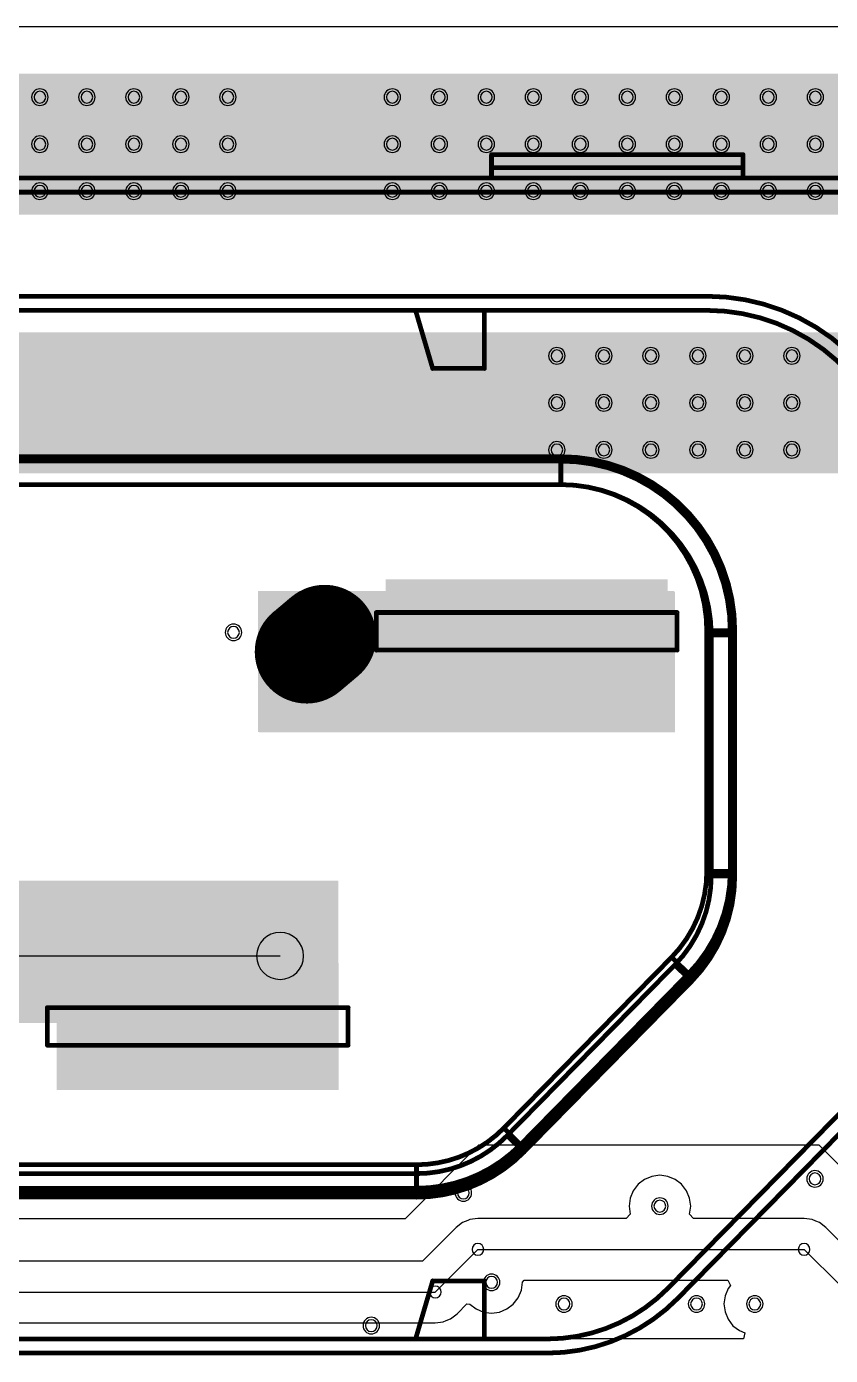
# Model space of a CAD drawing. Header units: inches. Extents: x 32166 to 66782, y 2386 to 7162.
# Drawn here: x 33484.3 to 33561.3, y 3838.2 to 3965.4 of the extents above; entities that cross this region are included whole.
import ezdxf

# ---------------------------------------------------------------- set-up
doc = ezdxf.new("R2010")
doc.units = ezdxf.units.IN
doc.header["$LTSCALE"] = 0.64311
doc.header["$MEASUREMENT"] = 0
for name, color, linetype in [('KEEPOUTLAYER', 6, 'CONTINUOUS'), ('MULTILAYER', 9, 'CONTINUOUS'), ('TOPLAYER', 1, 'CONTINUOUS'), ('TOPOVERLAY', 2, 'CONTINUOUS'), ('TOPSOLDER', 216, 'CONTINUOUS')]:
    doc.layers.add(name, color=color, linetype=linetype)

msp = doc.modelspace()

# ---------------------------------------------------------------- linework, layer by layer
at = {"layer": 'KEEPOUTLAYER'}
msp.add_line((32666.61, 3965.35), (34174.11, 3965.35), dxfattribs=at)
at = {"layer": 'MULTILAYER', "const_width": 9}
msp.add_lwpolyline([(33512.87, 3906.99), (33511.15, 3905.54)], dxfattribs=at)
at = {"layer": 'MULTILAYER', "const_width": 4.5}
for points in [[(33511.42, 3908.71, 1), (33514.31, 3905.26, 1)], [(33509.7, 3907.26, 1), (33512.59, 3903.82, 1)]]:
    msp.add_lwpolyline(points, format="xyb", close=True, dxfattribs=at)
at = {"layer": 'MULTILAYER'}
for centre, start, end in [((33485.61, 3958.6), 0, 180), ((33485.61, 3958.6), 180, 0), ((33490.11, 3958.6), 0, 180), ((33490.11, 3958.6), 180, 0), ((33494.61, 3958.6), 0, 180), ((33494.61, 3958.6), 180, 0), ((33499.11, 3958.6), 0, 180), ((33499.11, 3958.6), 180, 0), ((33503.61, 3958.6), 0, 180), ((33503.61, 3958.6), 180, 0), ((33519.36, 3958.6), 0, 180), ((33519.36, 3958.6), 180, 0), ((33523.86, 3958.6), 0, 180), ((33523.86, 3958.6), 180, 0), ((33528.36, 3958.6), 0, 180), ((33528.36, 3958.6), 180, 0), ((33532.86, 3958.6), 0, 180), ((33532.86, 3958.6), 180, 0), ((33537.36, 3958.6), 0, 180), ((33537.36, 3958.6), 180, 0), ((33541.86, 3958.6), 0, 180), ((33541.86, 3958.6), 180, 0), ((33546.36, 3958.6), 0, 180), ((33546.36, 3958.6), 180, 0), ((33550.86, 3958.6), 0, 180), ((33550.86, 3958.6), 180, 0), ((33555.36, 3958.6), 0, 180), ((33555.36, 3958.6), 180, 0), ((33559.86, 3958.6), 0, 180), ((33559.86, 3958.6), 180, 0), ((33485.61, 3954.1), 0, 180), ((33490.11, 3954.1), 0, 180), ((33494.61, 3954.1), 0, 180), ((33499.11, 3954.1), 0, 180), ((33503.61, 3954.1), 0, 180), ((33519.36, 3954.1), 0, 180), ((33523.86, 3954.1), 0, 180), ((33528.36, 3954.1), 0, 180), ((33532.86, 3954.1), 0, 180), ((33537.36, 3954.1), 0, 180), ((33541.86, 3954.1), 0, 180), ((33546.36, 3954.1), 0, 180), ((33550.86, 3954.1), 0, 180), ((33555.36, 3954.1), 0, 180), ((33559.86, 3954.1), 0, 180), ((33485.61, 3954.1), 180, 0), ((33490.11, 3954.1), 180, 0), ((33494.61, 3954.1), 180, 0), ((33499.11, 3954.1), 180, 0), ((33503.61, 3954.1), 180, 0), ((33519.36, 3954.1), 180, 0), ((33523.86, 3954.1), 180, 0), ((33528.36, 3954.1), 180, 0), ((33532.86, 3954.1), 180, 0), ((33537.36, 3954.1), 180, 0), ((33541.86, 3954.1), 180, 0), ((33546.36, 3954.1), 180, 0), ((33550.86, 3954.1), 180, 0), ((33555.36, 3954.1), 180, 0), ((33559.86, 3954.1), 180, 0), ((33485.61, 3949.6), 0, 180), ((33485.61, 3949.6), 180, 0), ((33490.11, 3949.6), 0, 180), ((33490.11, 3949.6), 180, 0), ((33494.61, 3949.6), 0, 180), ((33494.61, 3949.6), 180, 0), ((33499.11, 3949.6), 0, 180), ((33499.11, 3949.6), 180, 0), ((33503.61, 3949.6), 0, 180), ((33503.61, 3949.6), 180, 0), ((33519.36, 3949.6), 0, 180), ((33519.36, 3949.6), 180, 0), ((33523.86, 3949.6), 0, 180), ((33523.86, 3949.6), 180, 0), ((33528.36, 3949.6), 0, 180), ((33528.36, 3949.6), 180, 0), ((33532.86, 3949.6), 0, 180), ((33532.86, 3949.6), 180, 0), ((33537.36, 3949.6), 0, 180), ((33537.36, 3949.6), 180, 0), ((33541.86, 3949.6), 0, 180), ((33541.86, 3949.6), 180, 0), ((33546.36, 3949.6), 0, 180), ((33546.36, 3949.6), 180, 0), ((33550.86, 3949.6), 0, 180), ((33550.86, 3949.6), 180, 0), ((33555.36, 3949.6), 0, 180), ((33555.36, 3949.6), 180, 0), ((33559.86, 3949.6), 0, 180), ((33559.86, 3949.6), 180, 0), ((33535.11, 3933.85), 0, 180), ((33539.61, 3933.85), 0, 180), ((33544.11, 3933.85), 0, 180), ((33548.61, 3933.85), 0, 180), ((33553.11, 3933.85), 0, 180), ((33557.61, 3933.85), 0, 180), ((33535.11, 3933.85), 180, 0), ((33539.61, 3933.85), 180, 0), ((33544.11, 3933.85), 180, 0), ((33548.61, 3933.85), 180, 0), ((33553.11, 3933.85), 180, 0), ((33557.61, 3933.85), 180, 0), ((33535.11, 3929.35), 0, 180), ((33535.11, 3929.35), 180, 0), ((33539.61, 3929.35), 0, 180), ((33539.61, 3929.35), 180, 0), ((33544.11, 3929.35), 0, 180), ((33544.11, 3929.35), 180, 0), ((33548.61, 3929.35), 0, 180), ((33548.61, 3929.35), 180, 0), ((33553.11, 3929.35), 0, 180), ((33553.11, 3929.35), 180, 0), ((33557.61, 3929.35), 0, 180), ((33557.61, 3929.35), 180, 0), ((33535.11, 3924.85), 0, 180), ((33539.61, 3924.85), 0, 180), ((33544.11, 3924.85), 0, 180), ((33548.61, 3924.85), 0, 180), ((33553.11, 3924.85), 0, 180), ((33557.61, 3924.85), 0, 180), ((33535.11, 3924.85), 180, 0), ((33539.61, 3924.85), 180, 0), ((33544.11, 3924.85), 180, 0), ((33548.61, 3924.85), 180, 0), ((33553.11, 3924.85), 180, 0), ((33557.61, 3924.85), 180, 0), ((33504.15, 3907.39), 0, 180), ((33504.15, 3907.39), 180, 0), ((33559.82, 3855.1), 0, 180), ((33526.16, 3853.75), 0, 180), ((33559.82, 3855.1), 180, 0), ((33526.16, 3853.75), 180, 0), ((33544.97, 3852.49), 0, 180), ((33544.97, 3852.49), 180, 0), ((33528.86, 3845.2), 0, 180), ((33528.86, 3845.2), 180, 0), ((33535.79, 3843.13), 0, 180), ((33535.79, 3843.13), 180, 0), ((33548.48, 3843.13), 0, 180), ((33548.48, 3843.13), 180, 0), ((33554.06, 3843.13), 0, 180), ((33554.06, 3843.13), 180, 0), ((33517.34, 3841.06), 0, 180), ((33517.34, 3841.06), 180, 0)]:
    msp.add_arc(centre, 0.562, start, end, dxfattribs=at)
for points in [[(33545.27, 3911.99), (33519.17, 3911.99), (33545.27, 3902.99), (33519.17, 3902.99)], [(33487.67, 3864.06), (33513.77, 3864.06), (33487.67, 3875.31), (33513.77, 3875.31)]]:
    msp.add_solid(points, dxfattribs=at)
at = {"layer": 'TOPLAYER'}
for p, q in [((33520.8, 3851.5), (33527.64, 3858.34)), ((33527.64, 3858.34), (33560.18, 3858.34)), ((33560.18, 3858.34), (33567.33, 3851.19)), ((33544.2, 3855.34), (33543.49, 3855.05)), ((33544.97, 3855.44), (33544.2, 3855.34)), ((33545.73, 3855.34), (33544.97, 3855.44)), ((33546.44, 3855.05), (33545.73, 3855.34)), ((33542.41, 3853.97), (33542.12, 3853.26)), ((33542.88, 3854.58), (33542.41, 3853.97)), ((33543.49, 3855.05), (33542.88, 3854.58)), ((33547.05, 3854.58), (33546.44, 3855.05)), ((33547.52, 3853.97), (33547.05, 3854.58)), ((33547.82, 3853.26), (33547.52, 3853.97)), ((33542.12, 3853.26), (33542.02, 3852.49)), ((33547.92, 3852.49), (33547.82, 3853.26)), ((33520.62, 3851.32), (33520.8, 3851.5)), ((33542.12, 3851.73), (33541.74, 3851.3)), ((33542.02, 3852.49), (33542.12, 3851.73)), ((33547.82, 3851.73), (33547.92, 3852.49)), ((33548.19, 3851.3), (33547.82, 3851.73)), ((33479.36, 3851.32), (33520.62, 3851.32)), ((33525.47, 3850.44), (33522.24, 3847.22)), ((33526.08, 3850.91), (33525.47, 3850.44)), ((33526.58, 3851.12), (33526.08, 3850.91)), ((33526.79, 3851.2), (33526.58, 3851.12)), ((33527.55, 3851.3), (33526.79, 3851.2)), ((33541.74, 3851.3), (33527.55, 3851.3)), ((33558.78, 3851.3), (33548.19, 3851.3)), ((33559.55, 3851.2), (33558.78, 3851.3)), ((33559.9, 3851.06), (33559.55, 3851.2)), ((33560.26, 3850.91), (33559.9, 3851.06)), ((33560.87, 3850.44), (33560.26, 3850.91)), ((33563.47, 3847.84), (33560.87, 3850.44)), ((33523.47, 3844.27), (33527.55, 3848.35)), ((33527.55, 3848.35), (33558.78, 3848.35)), ((33558.78, 3848.35), (33562.25, 3844.89)), ((33522.24, 3847.22), (33396.33, 3847.22)), ((33531.71, 3844.44), (33531.81, 3845.2)), ((33531.81, 3845.2), (33531.98, 3845.4)), ((33531.98, 3845.4), (33551.47, 3845.4)), ((33551.47, 3845.4), (33551.72, 3844.89)), ((33379.92, 3844.27), (33523.47, 3844.27)), ((33530.94, 3843.12), (33531.41, 3843.73)), ((33531.41, 3843.73), (33531.71, 3844.44)), ((33551.21, 3843.9), (33551.11, 3843.13)), ((33551.5, 3844.61), (33551.21, 3843.9)), ((33551.72, 3844.89), (33551.5, 3844.61)), ((33525.55, 3842.18), (33526.5, 3843.14)), ((33526.5, 3843.14), (33526.77, 3843.12)), ((33526.77, 3843.12), (33527.38, 3842.65)), ((33527.38, 3842.65), (33528.09, 3842.36)), ((33529.62, 3842.36), (33530.33, 3842.65)), ((33530.33, 3842.65), (33530.94, 3843.12)), ((33551.11, 3843.13), (33551.21, 3842.37)), ((33406.18, 3841.32), (33523.47, 3841.32)), ((33523.47, 3841.32), (33524.23, 3841.42)), ((33524.23, 3841.42), (33524.52, 3841.54)), ((33524.52, 3841.54), (33524.94, 3841.71)), ((33524.94, 3841.71), (33525.55, 3842.18)), ((33528.09, 3842.36), (33528.86, 3842.25)), ((33528.86, 3842.25), (33529.62, 3842.36)), ((33551.21, 3842.37), (33551.5, 3841.66)), ((33551.5, 3841.66), (33551.97, 3841.05)), ((33551.97, 3841.05), (33552.58, 3840.58)), ((33552.58, 3840.58), (33553.1, 3840.37)), ((33553.1, 3840.37), (33552.99, 3839.8)), ((33552.99, 3839.8), (33408.36, 3839.8))]:
    msp.add_line(p, q, dxfattribs=at)
at = {"layer": 'TOPLAYER', "const_width": 9}
msp.add_lwpolyline([(33512.87, 3906.99), (33511.15, 3905.54)], dxfattribs=at)
at = {"layer": 'TOPLAYER', "const_width": 4.5}
for points in [[(33511.42, 3908.71, 1), (33514.31, 3905.26, 1)], [(33509.7, 3907.26, 1), (33512.59, 3903.82, 1)]]:
    msp.add_lwpolyline(points, format="xyb", close=True, dxfattribs=at)
at = {"layer": 'TOPLAYER'}
for centre, start, end in [((33485.61, 3958.6), 0, 180), ((33485.61, 3958.6), 180, 0), ((33490.11, 3958.6), 0, 180), ((33490.11, 3958.6), 180, 0), ((33494.61, 3958.6), 0, 180), ((33494.61, 3958.6), 180, 0), ((33499.11, 3958.6), 0, 180), ((33499.11, 3958.6), 180, 0), ((33503.61, 3958.6), 0, 180), ((33503.61, 3958.6), 180, 0), ((33519.36, 3958.6), 0, 180), ((33519.36, 3958.6), 180, 0), ((33523.86, 3958.6), 0, 180), ((33523.86, 3958.6), 180, 0), ((33528.36, 3958.6), 0, 180), ((33528.36, 3958.6), 180, 0), ((33532.86, 3958.6), 0, 180), ((33532.86, 3958.6), 180, 0), ((33537.36, 3958.6), 0, 180), ((33537.36, 3958.6), 180, 0), ((33541.86, 3958.6), 0, 180), ((33541.86, 3958.6), 180, 0), ((33546.36, 3958.6), 0, 180), ((33546.36, 3958.6), 180, 0), ((33550.86, 3958.6), 0, 180), ((33550.86, 3958.6), 180, 0), ((33555.36, 3958.6), 0, 180), ((33555.36, 3958.6), 180, 0), ((33559.86, 3958.6), 0, 180), ((33559.86, 3958.6), 180, 0), ((33485.61, 3954.1), 0, 180), ((33490.11, 3954.1), 0, 180), ((33494.61, 3954.1), 0, 180), ((33499.11, 3954.1), 0, 180), ((33503.61, 3954.1), 0, 180), ((33519.36, 3954.1), 0, 180), ((33523.86, 3954.1), 0, 180), ((33528.36, 3954.1), 0, 180), ((33532.86, 3954.1), 0, 180), ((33537.36, 3954.1), 0, 180), ((33541.86, 3954.1), 0, 180), ((33546.36, 3954.1), 0, 180), ((33550.86, 3954.1), 0, 180), ((33555.36, 3954.1), 0, 180), ((33559.86, 3954.1), 0, 180), ((33485.61, 3954.1), 180, 0), ((33490.11, 3954.1), 180, 0), ((33494.61, 3954.1), 180, 0), ((33499.11, 3954.1), 180, 0), ((33503.61, 3954.1), 180, 0), ((33519.36, 3954.1), 180, 0), ((33523.86, 3954.1), 180, 0), ((33528.36, 3954.1), 180, 0), ((33532.86, 3954.1), 180, 0), ((33537.36, 3954.1), 180, 0), ((33541.86, 3954.1), 180, 0), ((33546.36, 3954.1), 180, 0), ((33550.86, 3954.1), 180, 0), ((33555.36, 3954.1), 180, 0), ((33559.86, 3954.1), 180, 0), ((33485.61, 3949.6), 0, 180), ((33485.61, 3949.6), 180, 0), ((33490.11, 3949.6), 0, 180), ((33490.11, 3949.6), 180, 0), ((33494.61, 3949.6), 0, 180), ((33494.61, 3949.6), 180, 0), ((33499.11, 3949.6), 0, 180), ((33499.11, 3949.6), 180, 0), ((33503.61, 3949.6), 0, 180), ((33503.61, 3949.6), 180, 0), ((33519.36, 3949.6), 0, 180), ((33519.36, 3949.6), 180, 0), ((33523.86, 3949.6), 0, 180), ((33523.86, 3949.6), 180, 0), ((33528.36, 3949.6), 0, 180), ((33528.36, 3949.6), 180, 0), ((33532.86, 3949.6), 0, 180), ((33532.86, 3949.6), 180, 0), ((33537.36, 3949.6), 0, 180), ((33537.36, 3949.6), 180, 0), ((33541.86, 3949.6), 0, 180), ((33541.86, 3949.6), 180, 0), ((33546.36, 3949.6), 0, 180), ((33546.36, 3949.6), 180, 0), ((33550.86, 3949.6), 0, 180), ((33550.86, 3949.6), 180, 0), ((33555.36, 3949.6), 0, 180), ((33555.36, 3949.6), 180, 0), ((33559.86, 3949.6), 0, 180), ((33559.86, 3949.6), 180, 0), ((33535.11, 3933.85), 0, 180), ((33539.61, 3933.85), 0, 180), ((33544.11, 3933.85), 0, 180), ((33548.61, 3933.85), 0, 180), ((33553.11, 3933.85), 0, 180), ((33557.61, 3933.85), 0, 180), ((33535.11, 3933.85), 180, 0), ((33539.61, 3933.85), 180, 0), ((33544.11, 3933.85), 180, 0), ((33548.61, 3933.85), 180, 0), ((33553.11, 3933.85), 180, 0), ((33557.61, 3933.85), 180, 0), ((33535.11, 3929.35), 0, 180), ((33535.11, 3929.35), 180, 0), ((33539.61, 3929.35), 0, 180), ((33539.61, 3929.35), 180, 0), ((33544.11, 3929.35), 0, 180), ((33544.11, 3929.35), 180, 0), ((33548.61, 3929.35), 0, 180), ((33548.61, 3929.35), 180, 0), ((33553.11, 3929.35), 0, 180), ((33553.11, 3929.35), 180, 0), ((33557.61, 3929.35), 0, 180), ((33557.61, 3929.35), 180, 0), ((33535.11, 3924.85), 0, 180), ((33539.61, 3924.85), 0, 180), ((33544.11, 3924.85), 0, 180), ((33548.61, 3924.85), 0, 180), ((33553.11, 3924.85), 0, 180), ((33557.61, 3924.85), 0, 180), ((33535.11, 3924.85), 180, 0), ((33539.61, 3924.85), 180, 0), ((33544.11, 3924.85), 180, 0), ((33548.61, 3924.85), 180, 0), ((33553.11, 3924.85), 180, 0), ((33557.61, 3924.85), 180, 0), ((33504.15, 3907.39), 0, 180), ((33504.15, 3907.39), 180, 0), ((33559.82, 3855.1), 0, 180), ((33526.16, 3853.75), 0, 180), ((33559.82, 3855.1), 180, 0), ((33526.16, 3853.75), 180, 0), ((33544.97, 3852.49), 0, 180), ((33544.97, 3852.49), 180, 0), ((33527.55, 3848.35), 0, 180), ((33527.55, 3848.35), 0, 180), ((33558.78, 3848.35), 0, 180), ((33558.78, 3848.35), 0, 180), ((33527.55, 3848.35), 180, 0), ((33527.55, 3848.35), 180, 0), ((33558.78, 3848.35), 180, 0), ((33558.78, 3848.35), 180, 0), ((33528.86, 3845.2), 0, 180), ((33528.86, 3845.2), 180, 0), ((33523.47, 3844.27), 0, 180), ((33523.47, 3844.27), 0, 180), ((33523.47, 3844.27), 180, 0), ((33523.47, 3844.27), 180, 0), ((33535.79, 3843.13), 0, 180), ((33535.79, 3843.13), 180, 0), ((33548.48, 3843.13), 0, 180), ((33548.48, 3843.13), 180, 0), ((33554.06, 3843.13), 0, 180), ((33554.06, 3843.13), 180, 0), ((33517.34, 3841.06), 0, 180), ((33517.34, 3841.06), 180, 0)]:
    msp.add_arc(centre, 0.562, start, end, dxfattribs=at)
for points in [[(33418.11, 3947.35), (33872.61, 3947.35), (33418.11, 3960.85), (33872.61, 3960.85)], [(33321.36, 3922.6), (33928.86, 3922.6), (33321.36, 3936.1), (33928.86, 3936.1)], [(33506.58, 3897.81), (33546.41, 3897.81), (33506.58, 3911.26), (33546.41, 3911.26)], [(33545.27, 3911.99), (33519.17, 3911.99), (33545.27, 3902.99), (33519.17, 3902.99)], [(33167.91, 3870), (33514.19, 3870), (33167.91, 3883.63), (33514.19, 3883.63)], [(33487.67, 3864.06), (33513.77, 3864.06), (33487.67, 3875.31), (33513.77, 3875.31)]]:
    msp.add_solid(points, dxfattribs=at)
at = {"layer": 'TOPOVERLAY', "const_width": 0.45}
for points in [[(33528.85, 3950.86), (33528.85, 3953.11)], [(33528.85, 3953.11), (33552.92, 3953.11)], [(33552.92, 3950.86), (33552.92, 3953.11)], [(33528.85, 3951.85), (33552.92, 3951.85)], [(33426.25, 3950.86), (33575.2, 3950.86)], [(33426.25, 3949.51), (33575.2, 3949.51)], [(33451.94, 3939.55), (33549.5, 3939.55)], [(33451.94, 3938.2), (33549.5, 3938.2)], [(33521.6, 3938.13), (33523.22, 3932.64)], [(33528.17, 3932.64), (33528.17, 3938.13)], [(33523.22, 3932.64), (33528.17, 3932.64)], [(33465.96, 3924.2), (33535.49, 3924.2)], [(33465.96, 3923.78), (33535.49, 3923.78)], [(33465.96, 3923.78), (33535.49, 3923.78)], [(33535.49, 3921.53), (33535.49, 3924.2)], [(33535.49, 3921.53), (33535.49, 3923.78)], [(33465.96, 3921.53), (33535.49, 3921.53)], [(33465.96, 3921.53), (33535.49, 3921.53)], [(33517.82, 3905.69), (33517.82, 3909.29)], [(33517.82, 3909.29), (33546.62, 3909.29)], [(33546.62, 3905.69), (33546.62, 3909.29)], [(33549.46, 3884.53), (33549.46, 3907.55)], [(33549.46, 3907.55), (33552.14, 3907.55)], [(33549.89, 3884.09), (33549.89, 3907.13)], [(33549.89, 3907.13), (33552.14, 3907.13)], [(33551.71, 3884.53), (33551.71, 3907.55)], [(33552.14, 3884.53), (33552.14, 3907.55)], [(33552.14, 3884.09), (33552.14, 3907.13)], [(33517.82, 3905.69), (33546.62, 3905.69)], [(33549.46, 3884.53), (33552.14, 3884.53)], [(33549.89, 3884.09), (33552.14, 3884.09)], [(33530.03, 3859.96), (33546.1, 3876.31)], [(33530.35, 3859.24), (33546.4, 3875.57)], [(33546.1, 3876.31), (33548.01, 3874.44)], [(33546.4, 3875.57), (33548.01, 3873.99)], [(33531.63, 3858.38), (33547.7, 3874.73)], [(33531.94, 3858.08), (33548.01, 3874.44)], [(33531.95, 3857.66), (33548.01, 3873.99)], [(33486.32, 3867.89), (33486.32, 3871.49)], [(33486.32, 3871.49), (33515.12, 3871.49)], [(33515.12, 3867.89), (33515.12, 3871.49)], [(33486.32, 3867.89), (33515.12, 3867.89)], [(33545.73, 3844.62), (33563.29, 3862.49)], [(33546.69, 3843.67), (33564.26, 3861.55)], [(33530.03, 3859.96), (33531.94, 3858.08)], [(33530.35, 3859.24), (33531.95, 3857.66)], [(33479.78, 3856.45), (33521.67, 3856.45)], [(33521.67, 3853.78), (33521.67, 3856.45)], [(33479.76, 3855.6), (33521.68, 3855.6)], [(33521.68, 3853.35), (33521.68, 3855.6)], [(33479.78, 3854.2), (33521.67, 3854.2)], [(33479.78, 3853.78), (33521.67, 3853.78)], [(33479.76, 3853.35), (33521.68, 3853.35)], [(33521.6, 3839.84), (33523.22, 3845.34)], [(33523.22, 3845.34), (33528.17, 3845.34)], [(33528.17, 3839.84), (33528.17, 3845.34)], [(33467.26, 3839.78), (33534.19, 3839.78)], [(33467.26, 3838.43), (33534.19, 3838.43)]]:
    msp.add_lwpolyline(points, dxfattribs=at)
at = {"layer": 'TOPOVERLAY', "const_width": 0.225}
for points in [[(33528.74, 3953.11, 1), (33528.96, 3953.11, 1)], [(33528.74, 3953.11, 1), (33528.96, 3953.11, 1)], [(33552.81, 3953.11, 1), (33553.04, 3953.11, 1)], [(33552.81, 3953.11, 1), (33553.04, 3953.11, 1)], [(33528.74, 3951.85, 1), (33528.96, 3951.85, 1)], [(33552.81, 3951.85, 1), (33553.04, 3951.85, 1)], [(33528.74, 3950.86, 1), (33528.96, 3950.86, 1)], [(33552.81, 3950.86, 1), (33553.04, 3950.86, 1)], [(33549.39, 3939.55, 1), (33549.62, 3939.55, 1)], [(33549.39, 3939.55, 1), (33549.62, 3939.55, 1)], [(33521.48, 3938.13, 1), (33521.71, 3938.13, 1)], [(33528.06, 3938.13, 1), (33528.29, 3938.13, 1)], [(33549.39, 3938.2, 1), (33549.62, 3938.2, 1)], [(33549.39, 3938.2, 1), (33549.62, 3938.2, 1)], [(33523.11, 3932.64, 1), (33523.34, 3932.64, 1)], [(33523.11, 3932.64, 1), (33523.34, 3932.64, 1)], [(33528.06, 3932.64, 1), (33528.29, 3932.64, 1)], [(33528.06, 3932.64, 1), (33528.29, 3932.64, 1)], [(33535.37, 3924.2, 1), (33535.6, 3924.2, 1)], [(33535.37, 3924.2, 1), (33535.6, 3924.2, 1)], [(33535.37, 3924.2, 1), (33535.6, 3924.2, 1)], [(33535.37, 3923.78, 1), (33535.6, 3923.78, 1)], [(33535.37, 3923.78, 1), (33535.6, 3923.78, 1)], [(33535.37, 3923.78, 1), (33535.6, 3923.78, 1)], [(33535.37, 3923.78, 1), (33535.6, 3923.78, 1)], [(33535.37, 3923.78, 1), (33535.6, 3923.78, 1)], [(33535.37, 3921.53, 1), (33535.6, 3921.53, 1)], [(33535.37, 3921.53, 1), (33535.6, 3921.53, 1)], [(33535.37, 3921.53, 1), (33535.6, 3921.53, 1)], [(33535.37, 3921.53, 1), (33535.6, 3921.53, 1)], [(33535.37, 3921.53, 1), (33535.6, 3921.53, 1)], [(33535.37, 3921.53, 1), (33535.6, 3921.53, 1)], [(33517.71, 3909.29, 1), (33517.94, 3909.29, 1)], [(33517.71, 3909.29, 1), (33517.94, 3909.29, 1)], [(33546.51, 3909.29, 1), (33546.74, 3909.29, 1)], [(33546.51, 3909.29, 1), (33546.74, 3909.29, 1)], [(33549.35, 3907.55, 1), (33549.57, 3907.55, 1)], [(33549.35, 3907.55, 1), (33549.57, 3907.55, 1)], [(33549.35, 3907.55, 1), (33549.57, 3907.55, 1)], [(33549.77, 3907.13, 1), (33550, 3907.13, 1)], [(33549.77, 3907.13, 1), (33550, 3907.13, 1)], [(33549.77, 3907.13, 1), (33550, 3907.13, 1)], [(33551.6, 3907.55, 1), (33551.82, 3907.55, 1)], [(33551.6, 3907.55, 1), (33551.82, 3907.55, 1)], [(33552.02, 3907.55, 1), (33552.25, 3907.55, 1)], [(33552.02, 3907.55, 1), (33552.25, 3907.55, 1)], [(33552.02, 3907.55, 1), (33552.25, 3907.55, 1)], [(33552.02, 3907.13, 1), (33552.25, 3907.13, 1)], [(33552.02, 3907.13, 1), (33552.25, 3907.13, 1)], [(33552.02, 3907.13, 1), (33552.25, 3907.13, 1)], [(33517.71, 3905.69, 1), (33517.94, 3905.69, 1)], [(33517.71, 3905.69, 1), (33517.94, 3905.69, 1)], [(33546.51, 3905.69, 1), (33546.74, 3905.69, 1)], [(33546.51, 3905.69, 1), (33546.74, 3905.69, 1)], [(33549.35, 3884.53, 1), (33549.57, 3884.53, 1)], [(33549.35, 3884.53, 1), (33549.57, 3884.53, 1)], [(33549.35, 3884.53, 1), (33549.57, 3884.53, 1)], [(33551.6, 3884.53, 1), (33551.82, 3884.53, 1)], [(33551.6, 3884.53, 1), (33551.82, 3884.53, 1)], [(33552.02, 3884.53, 1), (33552.25, 3884.53, 1)], [(33552.02, 3884.53, 1), (33552.25, 3884.53, 1)], [(33552.02, 3884.53, 1), (33552.25, 3884.53, 1)], [(33549.77, 3884.09, 1), (33550, 3884.09, 1)], [(33549.77, 3884.09, 1), (33550, 3884.09, 1)], [(33549.77, 3884.09, 1), (33550, 3884.09, 1)], [(33552.02, 3884.09, 1), (33552.25, 3884.09, 1)], [(33552.02, 3884.09, 1), (33552.25, 3884.09, 1)], [(33552.02, 3884.09, 1), (33552.25, 3884.09, 1)], [(33545.99, 3876.31, 1), (33546.21, 3876.31, 1)], [(33545.99, 3876.31, 1), (33546.21, 3876.31, 1)], [(33545.99, 3876.31, 1), (33546.21, 3876.31, 1)], [(33546.29, 3875.57, 1), (33546.51, 3875.57, 1)], [(33546.29, 3875.57, 1), (33546.51, 3875.57, 1)], [(33546.29, 3875.57, 1), (33546.51, 3875.57, 1)], [(33547.59, 3874.73, 1), (33547.82, 3874.73, 1)], [(33547.59, 3874.73, 1), (33547.82, 3874.73, 1)], [(33547.89, 3874.44, 1), (33548.12, 3874.44, 1)], [(33547.89, 3874.44, 1), (33548.12, 3874.44, 1)], [(33547.89, 3874.44, 1), (33548.12, 3874.44, 1)], [(33547.89, 3873.99, 1), (33548.12, 3873.99, 1)], [(33547.89, 3873.99, 1), (33548.12, 3873.99, 1)], [(33547.89, 3873.99, 1), (33548.12, 3873.99, 1)], [(33486.21, 3871.49, 1), (33486.44, 3871.49, 1)], [(33486.21, 3871.49, 1), (33486.44, 3871.49, 1)], [(33515.01, 3871.49, 1), (33515.24, 3871.49, 1)], [(33515.01, 3871.49, 1), (33515.24, 3871.49, 1)], [(33486.21, 3867.89, 1), (33486.44, 3867.89, 1)], [(33486.21, 3867.89, 1), (33486.44, 3867.89, 1)], [(33515.01, 3867.89, 1), (33515.24, 3867.89, 1)], [(33515.01, 3867.89, 1), (33515.24, 3867.89, 1)], [(33529.92, 3859.96, 1), (33530.14, 3859.96, 1)], [(33529.92, 3859.96, 1), (33530.14, 3859.96, 1)], [(33529.92, 3859.96, 1), (33530.14, 3859.96, 1)], [(33530.24, 3859.24, 1), (33530.46, 3859.24, 1)], [(33530.24, 3859.24, 1), (33530.46, 3859.24, 1)], [(33530.24, 3859.24, 1), (33530.46, 3859.24, 1)], [(33531.52, 3858.38, 1), (33531.75, 3858.38, 1)], [(33531.52, 3858.38, 1), (33531.75, 3858.38, 1)], [(33531.82, 3858.08, 1), (33532.05, 3858.08, 1)], [(33531.82, 3858.08, 1), (33532.05, 3858.08, 1)], [(33531.82, 3858.08, 1), (33532.05, 3858.08, 1)], [(33531.84, 3857.66, 1), (33532.07, 3857.66, 1)], [(33531.84, 3857.66, 1), (33532.07, 3857.66, 1)], [(33531.84, 3857.66, 1), (33532.07, 3857.66, 1)], [(33521.55, 3856.45, 1), (33521.78, 3856.45, 1)], [(33521.55, 3856.45, 1), (33521.78, 3856.45, 1)], [(33521.55, 3856.45, 1), (33521.78, 3856.45, 1)], [(33521.57, 3855.6, 1), (33521.8, 3855.6, 1)], [(33521.57, 3855.6, 1), (33521.8, 3855.6, 1)], [(33521.57, 3855.6, 1), (33521.8, 3855.6, 1)], [(33521.55, 3854.2, 1), (33521.78, 3854.2, 1)], [(33521.55, 3854.2, 1), (33521.78, 3854.2, 1)], [(33521.55, 3853.78, 1), (33521.78, 3853.78, 1)], [(33521.55, 3853.78, 1), (33521.78, 3853.78, 1)], [(33521.55, 3853.78, 1), (33521.78, 3853.78, 1)], [(33521.57, 3853.35, 1), (33521.8, 3853.35, 1)], [(33521.57, 3853.35, 1), (33521.8, 3853.35, 1)], [(33521.57, 3853.35, 1), (33521.8, 3853.35, 1)], [(33523.11, 3845.34, 1), (33523.34, 3845.34, 1)], [(33523.11, 3845.34, 1), (33523.34, 3845.34, 1)], [(33528.06, 3845.34, 1), (33528.29, 3845.34, 1)], [(33528.06, 3845.34, 1), (33528.29, 3845.34, 1)], [(33545.62, 3844.62, 1), (33545.84, 3844.62, 1)], [(33545.62, 3844.62, 1), (33545.84, 3844.62, 1)], [(33546.58, 3843.67, 1), (33546.8, 3843.67, 1)], [(33546.58, 3843.67, 1), (33546.8, 3843.67, 1)], [(33521.48, 3839.84, 1), (33521.71, 3839.84, 1)], [(33528.06, 3839.84, 1), (33528.29, 3839.84, 1)], [(33534.08, 3839.78, 1), (33534.3, 3839.78, 1)], [(33534.08, 3839.78, 1), (33534.3, 3839.78, 1)], [(33534.08, 3838.43, 1), (33534.3, 3838.43, 1)], [(33534.08, 3838.43, 1), (33534.3, 3838.43, 1)]]:
    msp.add_lwpolyline(points, format="xyb", close=True, dxfattribs=at)
at = {"layer": 'TOPOVERLAY', "const_width": 0.45}
for points in [[(33549.5, 3939.55, -0.414214), (33569.28, 3919.77)], [(33549.5, 3938.2, -0.414214), (33567.93, 3919.77)], [(33535.49, 3924.2, -0.414214), (33552.14, 3907.55)], [(33535.49, 3923.78, -0.414214), (33551.71, 3907.55)], [(33535.49, 3923.78, -0.414214), (33552.14, 3907.13)], [(33535.49, 3921.53, -0.414214), (33549.46, 3907.55)], [(33535.49, 3921.53, -0.414214), (33549.89, 3907.13)], [(33549.46, 3884.53, -0.196645), (33546.1, 3876.31)], [(33551.71, 3884.53, -0.196645), (33547.7, 3874.73)], [(33552.14, 3884.53, -0.196645), (33548.01, 3874.44)], [(33549.89, 3884.09, -0.196645), (33546.4, 3875.57)], [(33552.14, 3884.09, -0.196645), (33548.01, 3873.99)], [(33530.03, 3859.96, -0.201181), (33521.67, 3856.45)], [(33530.35, 3859.24, -0.201181), (33521.68, 3855.6)], [(33531.63, 3858.38, -0.201181), (33521.67, 3854.2)], [(33531.94, 3858.08, -0.201181), (33521.67, 3853.78)], [(33531.95, 3857.66, -0.201181), (33521.68, 3853.35)], [(33545.73, 3844.62, -0.201181), (33534.19, 3839.78)], [(33546.69, 3843.67, -0.201181), (33534.19, 3838.43)]]:
    msp.add_lwpolyline(points, format="xyb", dxfattribs=at)
at = {"layer": 'TOPSOLDER'}
msp.add_line((33173.9, 3876.43), (33508.61, 3876.43), dxfattribs=at)
at = {"layer": 'TOPSOLDER', "const_width": 9.91}
msp.add_lwpolyline([(33512.87, 3906.99), (33511.15, 3905.54)], dxfattribs=at)
at = {"layer": 'TOPSOLDER', "const_width": 4.96}
for points in [[(33511.28, 3908.88, 1), (33514.46, 3905.09, 1)], [(33509.55, 3907.44, 1), (33512.74, 3903.64, 1)]]:
    msp.add_lwpolyline(points, format="xyb", close=True, dxfattribs=at)
at = {"layer": 'TOPSOLDER'}
for centre, radius, start, end in [((33485.61, 3958.6), 0.791, 0, 180), ((33485.61, 3958.6), 0.791, 180, 0), ((33490.11, 3958.6), 0.791, 0, 180), ((33490.11, 3958.6), 0.791, 180, 0), ((33494.61, 3958.6), 0.791, 0, 180), ((33494.61, 3958.6), 0.791, 180, 0), ((33499.11, 3958.6), 0.791, 0, 180), ((33499.11, 3958.6), 0.791, 180, 0), ((33503.61, 3958.6), 0.791, 0, 180), ((33503.61, 3958.6), 0.791, 180, 0), ((33519.36, 3958.6), 0.791, 0, 180), ((33519.36, 3958.6), 0.791, 180, 0), ((33523.86, 3958.6), 0.791, 0, 180), ((33523.86, 3958.6), 0.791, 180, 0), ((33528.36, 3958.6), 0.791, 0, 180), ((33528.36, 3958.6), 0.791, 180, 0), ((33532.86, 3958.6), 0.791, 0, 180), ((33532.86, 3958.6), 0.791, 180, 0), ((33537.36, 3958.6), 0.791, 0, 180), ((33537.36, 3958.6), 0.791, 180, 0), ((33541.86, 3958.6), 0.791, 0, 180), ((33541.86, 3958.6), 0.791, 180, 0), ((33546.36, 3958.6), 0.791, 0, 180), ((33546.36, 3958.6), 0.791, 180, 0), ((33550.86, 3958.6), 0.791, 0, 180), ((33550.86, 3958.6), 0.791, 180, 0), ((33555.36, 3958.6), 0.791, 0, 180), ((33555.36, 3958.6), 0.791, 180, 0), ((33559.86, 3958.6), 0.791, 0, 180), ((33559.86, 3958.6), 0.791, 180, 0), ((33485.61, 3954.1), 0.791, 0, 180), ((33490.11, 3954.1), 0.791, 0, 180), ((33494.61, 3954.1), 0.791, 0, 180), ((33499.11, 3954.1), 0.791, 0, 180), ((33503.61, 3954.1), 0.791, 0, 180), ((33519.36, 3954.1), 0.791, 0, 180), ((33523.86, 3954.1), 0.791, 0, 180), ((33528.36, 3954.1), 0.791, 0, 180), ((33532.86, 3954.1), 0.791, 0, 180), ((33537.36, 3954.1), 0.791, 0, 180), ((33541.86, 3954.1), 0.791, 0, 180), ((33546.36, 3954.1), 0.791, 0, 180), ((33550.86, 3954.1), 0.791, 0, 180), ((33555.36, 3954.1), 0.791, 0, 180), ((33559.86, 3954.1), 0.791, 0, 180), ((33485.61, 3954.1), 0.791, 180, 0), ((33490.11, 3954.1), 0.791, 180, 0), ((33494.61, 3954.1), 0.791, 180, 0), ((33499.11, 3954.1), 0.791, 180, 0), ((33503.61, 3954.1), 0.791, 180, 0), ((33519.36, 3954.1), 0.791, 180, 0), ((33523.86, 3954.1), 0.791, 180, 0), ((33528.36, 3954.1), 0.791, 180, 0), ((33532.86, 3954.1), 0.791, 180, 0), ((33537.36, 3954.1), 0.791, 180, 0), ((33541.86, 3954.1), 0.791, 180, 0), ((33546.36, 3954.1), 0.791, 180, 0), ((33550.86, 3954.1), 0.791, 180, 0), ((33555.36, 3954.1), 0.791, 180, 0), ((33559.86, 3954.1), 0.791, 180, 0), ((33485.61, 3949.6), 0.791, 0, 180), ((33485.61, 3949.6), 0.791, 180, 0), ((33490.11, 3949.6), 0.791, 0, 180), ((33490.11, 3949.6), 0.791, 180, 0), ((33494.61, 3949.6), 0.791, 0, 180), ((33494.61, 3949.6), 0.791, 180, 0), ((33499.11, 3949.6), 0.791, 0, 180), ((33499.11, 3949.6), 0.791, 180, 0), ((33503.61, 3949.6), 0.791, 0, 180), ((33503.61, 3949.6), 0.791, 180, 0), ((33519.36, 3949.6), 0.791, 0, 180), ((33519.36, 3949.6), 0.791, 180, 0), ((33523.86, 3949.6), 0.791, 0, 180), ((33523.86, 3949.6), 0.791, 180, 0), ((33528.36, 3949.6), 0.791, 0, 180), ((33528.36, 3949.6), 0.791, 180, 0), ((33532.86, 3949.6), 0.791, 0, 180), ((33532.86, 3949.6), 0.791, 180, 0), ((33537.36, 3949.6), 0.791, 0, 180), ((33537.36, 3949.6), 0.791, 180, 0), ((33541.86, 3949.6), 0.791, 0, 180), ((33541.86, 3949.6), 0.791, 180, 0), ((33546.36, 3949.6), 0.791, 0, 180), ((33546.36, 3949.6), 0.791, 180, 0), ((33550.86, 3949.6), 0.791, 0, 180), ((33550.86, 3949.6), 0.791, 180, 0), ((33555.36, 3949.6), 0.791, 0, 180), ((33555.36, 3949.6), 0.791, 180, 0), ((33559.86, 3949.6), 0.791, 0, 180), ((33559.86, 3949.6), 0.791, 180, 0), ((33535.11, 3933.85), 0.791, 0, 180), ((33539.61, 3933.85), 0.791, 0, 180), ((33544.11, 3933.85), 0.791, 0, 180), ((33548.61, 3933.85), 0.791, 0, 180), ((33553.11, 3933.85), 0.791, 0, 180), ((33557.61, 3933.85), 0.791, 0, 180), ((33535.11, 3933.85), 0.791, 180, 0), ((33539.61, 3933.85), 0.791, 180, 0), ((33544.11, 3933.85), 0.791, 180, 0), ((33548.61, 3933.85), 0.791, 180, 0), ((33553.11, 3933.85), 0.791, 180, 0), ((33557.61, 3933.85), 0.791, 180, 0), ((33535.11, 3929.35), 0.791, 0, 180), ((33535.11, 3929.35), 0.791, 180, 0), ((33539.61, 3929.35), 0.791, 0, 180), ((33539.61, 3929.35), 0.791, 180, 0), ((33544.11, 3929.35), 0.791, 0, 180), ((33544.11, 3929.35), 0.791, 180, 0), ((33548.61, 3929.35), 0.791, 0, 180), ((33548.61, 3929.35), 0.791, 180, 0), ((33553.11, 3929.35), 0.791, 0, 180), ((33553.11, 3929.35), 0.791, 180, 0), ((33557.61, 3929.35), 0.791, 0, 180), ((33557.61, 3929.35), 0.791, 180, 0), ((33535.11, 3924.85), 0.791, 0, 180), ((33539.61, 3924.85), 0.791, 0, 180), ((33544.11, 3924.85), 0.791, 0, 180), ((33548.61, 3924.85), 0.791, 0, 180), ((33553.11, 3924.85), 0.791, 0, 180), ((33557.61, 3924.85), 0.791, 0, 180), ((33535.11, 3924.85), 0.791, 180, 0), ((33539.61, 3924.85), 0.791, 180, 0), ((33544.11, 3924.85), 0.791, 180, 0), ((33548.61, 3924.85), 0.791, 180, 0), ((33553.11, 3924.85), 0.791, 180, 0), ((33557.61, 3924.85), 0.791, 180, 0), ((33504.15, 3907.39), 0.791, 0, 180), ((33504.15, 3907.39), 0.791, 180, 0), ((33508.61, 3876.43), 2.25, 0, 180), ((33508.61, 3876.43), 2.25, 180, 0), ((33559.82, 3855.1), 0.791, 0, 180), ((33526.16, 3853.75), 0.791, 0, 180), ((33559.82, 3855.1), 0.791, 180, 0), ((33526.16, 3853.75), 0.791, 180, 0), ((33544.97, 3852.49), 0.791, 0, 180), ((33544.97, 3852.49), 0.791, 180, 0), ((33528.86, 3845.2), 0.791, 0, 180), ((33528.86, 3845.2), 0.791, 180, 0), ((33535.79, 3843.13), 0.791, 0, 180), ((33548.48, 3843.13), 0.791, 0, 180), ((33554.06, 3843.13), 0.791, 0, 180), ((33535.79, 3843.13), 0.791, 180, 0), ((33548.48, 3843.13), 0.791, 180, 0), ((33554.06, 3843.13), 0.791, 180, 0), ((33517.34, 3841.06), 0.791, 0, 180), ((33517.34, 3841.06), 0.791, 180, 0)]:
    msp.add_arc(centre, radius, start, end, dxfattribs=at)
for points in [[(33418.11, 3947.35), (33872.61, 3947.35), (33418.11, 3960.4), (33872.61, 3960.4)], [(33321.36, 3922.6), (33928.86, 3922.6), (33321.36, 3936.1), (33928.86, 3936.1)], [(33545.73, 3912.45), (33518.72, 3912.45), (33545.73, 3902.53), (33518.72, 3902.53)], [(33506.49, 3897.85), (33546.36, 3897.85), (33506.49, 3911.35), (33546.36, 3911.35)], [(33487.22, 3863.61), (33514.23, 3863.61), (33487.22, 3875.77), (33514.23, 3875.77)]]:
    msp.add_solid(points, dxfattribs=at)

doc.saveas('drawing.dxf')
